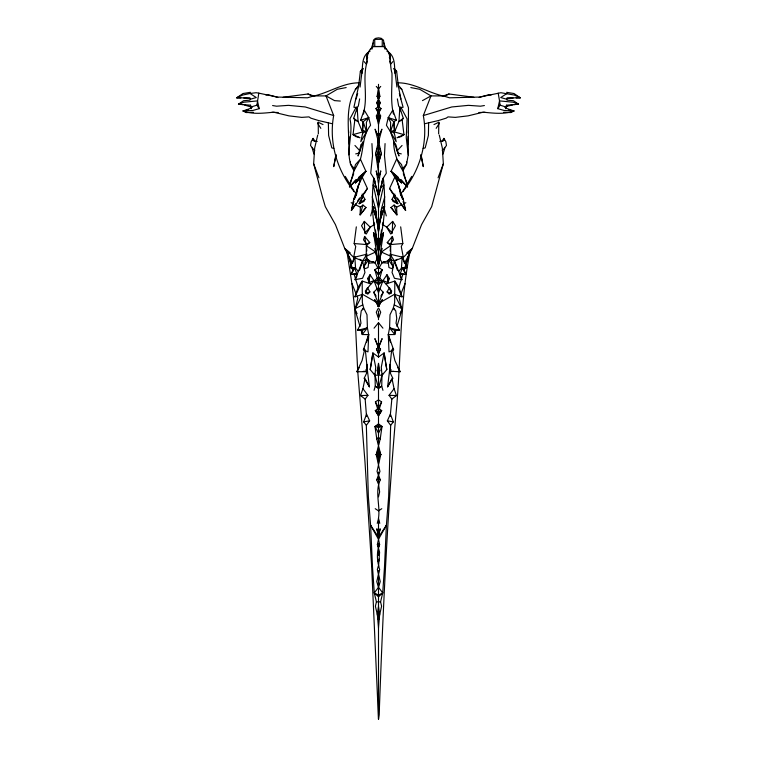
<?xml version="1.0" encoding="UTF-8"?>
<svg xmlns="http://www.w3.org/2000/svg" width="757" height="757" viewBox="0 0 757 757"><rect width="100%" height="100%" fill="white"/><g stroke="black" fill="none" stroke-linecap="round" stroke-linejoin="round"><path stroke-width="1.14" d="M355.449 180.639L355.449 182.939L362.234 177.204L365.905 171.3L360.417 159.159C363.691 147.738 362.773 135.039 370.58 125.246L368.744 117.647L364.193 110.058C367.391 94.956 362.849 79.324 366.454 64.25C367.154 58.005 367.069 49.924 373.485 46.546L383.515 46.546C392.514 52.082 389.174 64.449 391.965 73.117C392.334 86.79 390.252 100.605 393.451 114.07M403.197 170.297L406.528 164.269L408.241 154.901L408.477 107.759L401.806 89.364L398.05 84.831M361.288 330.743L362.234 334.518L367.41 327.828L362.272 330.497L362.234 334.518L368.706 334.613L367.978 351.891L363.388 349.8L368.706 334.613L367.41 327.828L366.994 314.761L363.597 307.787L362.348 302.639L362.177 281.084L371.025 283.941L377.601 277.838M323.021 124.574L318.195 122.255L318.347 133.847M390.186 255.26L392.883 267.6L391.88 268.669L388.909 267.486L387.981 260.2M384.017 261.562L382.03 262.726L378.5 268.953L374.97 262.726L368.195 260.559L366.189 256.263L366.379 245.684L369.757 242.524L364.619 236.439L363.521 239.855L366.293 243.65M428.623 122.738L428.396 135.408L425.188 147.889L423.172 148.476M394.198 132.579L390.461 131.737L386.42 125.246L388.256 117.647L393.839 121.669L394.738 130.204L394.198 132.579L396.195 141.682L390.461 131.737L390.64 122.379L388.256 117.647L392.807 110.058L396.375 120.202L393.839 121.669L390.461 131.737L398.958 155.97L395.949 144.899L393.564 141.521C393.697 152.271 397.633 162.651 403.443 171.688L403.443 174.261L406.774 182.645L407.531 186.884L391.095 171.3L396.583 159.159L401.541 164.6L407.531 186.884L400.936 179.485L401.551 182.939L394.766 177.204L391.095 171.3L398.248 177.252M505.818 108.734L506.424 105.214L518.507 104.173L513.464 100.728L506.963 100.132L507.105 97.956L520.258 97.776L514.315 95.051L500.879 92.714L479.701 97.057L449.478 97.804L443.356 95.921L430.998 95.902L423.324 115.566C428.33 142.676 419.775 170.751 402.478 192.004L405.941 186.156M395.712 330.743L394.766 334.518L388.294 334.613L393.612 349.8L389.022 351.891L388.294 334.613L389.59 327.828L390.006 314.761L393.403 307.787L394.652 302.639L394.823 281.084L385.975 283.941L379.399 277.838M366.53 416.397L365.167 399.109L367.949 395.334L362.925 388.701L365.025 378.509L364.221 378.216L367.514 371.29L365.328 349.876M385.067 143.584L384.461 155.668L386.288 173.249L383.297 178.103C385.805 200.539 384.991 223.504 378.5 245.24C372.009 223.504 371.195 200.539 373.703 178.103L370.712 173.249L372.539 155.668L371.933 143.584M378.5 566.898L379.588 552.279L377.374 544.557L378.5 539.277L378.5 520.314M370.693 215.906L372.34 209.869L372.453 206.008L375.481 208.847M391.672 349.876L389.486 371.29L392.779 378.216L391.975 378.509L394.075 388.701L389.051 395.334L391.833 399.109L390.413 414.164L393.328 421.886L390.659 425.32L388.663 496.403L386.392 525.292L384.499 566.955L382.72 592.901L380.582 601.872L381.604 606.196L378.5 619.803L375.396 606.196L376.418 601.872L374.28 592.901L372.501 566.955L370.608 525.292L368.337 496.403L366.341 425.32L363.672 421.886L366.587 414.164L369.653 420.826L366.341 425.32M360.379 207.153L360.095 214.893L365.981 207.494L362.906 205.052L360.379 207.153L355.26 204.683M392.211 232.938L392.665 221.404L386.732 227.214L390.744 234.027L392.211 232.938L386.732 227.214L382.285 224.204M364.571 349.8L362.092 360.55L356.869 371.715L366.71 371.706L367.041 364.335M362.158 73.24C362.546 65.357 361.723 55.233 370.126 51.116M406.66 161.951L406.528 164.269L402.61 168.584M407.654 144.54L408.127 136.411M408.326 132.929L408.458 130.611M352.582 263.313L344.709 248.41L335.436 224.621L325.302 206.623L322.719 197.956L313.653 163.767L314.666 148.022L317.732 135.058M363.549 114.07L364.193 110.058L360.625 120.202L363.161 121.669L362.262 130.204L362.802 132.579L360.805 141.682L366.539 131.737L366.36 122.379L368.744 117.647L363.161 121.669L362.679 134.112M402.137 257.683L401.428 268.205L398.731 271.413M373.485 46.546L382.219 46.489L382.276 39.355L381.254 38.304L378.5 37.85L375.746 38.304L373.542 40.007L372.482 46.234L371.072 49.158M390.196 250.964L390.621 245.684L387.243 242.524L392.381 236.439L393.479 239.855L390.707 243.65M394.321 134.112L393.839 121.669M312.868 140.49L313.086 138.389L314.931 141.105M378.5 628.092L379.654 614.23L378.5 606.527L377.346 614.23L378.5 628.092L378.5 719.15L379.153 714.854C382.824 615.271 387.196 515.668 395.741 416.359C401.333 361.184 399.157 305.298 410.218 250.699M438.653 133.847L438.805 122.255L433.979 124.574M353.803 170.297C343.318 154.892 354.153 135.891 349.923 118.877L356.31 106.907M362.215 68.991L360.313 71.697L358.6 86.421L353.898 107.276L357.153 107.674L358.335 106.008L359.641 98.893M392.779 378.216L387.622 386.827L389.486 371.29L400.131 371.715L394.908 360.55L392.429 349.8M354.834 119.975L353.046 134.623L355.837 136.601L359.982 137.708L353.046 134.623L362.471 131.992L358.061 121.461L357.153 107.674L353.708 118.329L354.834 119.975L358.061 121.461L353.708 118.329M360.067 87.064L362.026 71.527L363.133 68.66M253.425 112.31L246.299 112.566L243.092 110.967L252.724 110.494L259.216 108.667L256.907 105.176L258.818 93.149L277.299 97.057L307.522 97.804L313.644 95.921L326.002 95.902L334.518 100.615L340.347 101.069M367.94 259.414L362.575 260.9L353.67 257.418L355.733 246.508L354.162 243.527L356.32 226.854M381.5 230.024L378.5 252.147L375.5 230.024M365.366 263.048L366.814 255.26M380.468 214.789L381.462 210.314L378.5 231.822L375.538 210.314L376.532 214.789M373.315 42.771L371.715 48.155L372.359 48.893M381.462 210.314L378.5 231.169L375.538 210.314M375.292 282.56L370.041 274.725L368.914 282.588L371.025 283.941L365.319 290.972L365.915 293.148L367.798 294.104L369.918 291.918L367.486 287.575L365.915 293.148L369.918 291.918M378.5 496.829L379.626 491.908L378.5 484.026L376.693 479.834L379.948 471.46L376.238 454.635L380.222 438.975L382.011 426.475L378.5 423.873L374.989 426.475L376.778 438.975L380.762 454.635L377.052 471.46L380.307 479.834C373.882 493.517 382.238 509.139 377.232 523.342M351.059 186.156L354.522 192.004C337.225 170.751 328.67 142.676 333.676 115.566L326.002 95.902L337.262 89.288L346.176 87.566M369.019 260.2L368.091 267.486L365.12 268.669L364.117 267.6L365.82 259.755M370.675 367.221L372.879 352.923L378.5 357.049L384.121 352.923L386.818 369.586L381.992 375.358L378.5 388.332L375.264 386.221L375.008 375.358L375.709 367.145L372.879 352.923L370.182 369.586L375.008 375.358L378.5 388.332L381.736 386.221L381.992 375.358L381.291 367.145L384.121 352.923L386.325 367.221M380.279 148.892L378.5 159.377L376.721 148.892L378.5 147.473L380.279 148.892L378.5 148.315L376.721 148.892M377.118 96.281L378.5 88.276L379.882 96.281L378.5 99.053L377.118 96.281L380.203 102.488L378.5 108.298L376.797 102.488L379.882 96.281M400.68 226.854L402.838 243.527L390.016 244.606L390.934 244.492L392.381 236.439M335.815 155.109L333.733 166.635L336.146 154.655M406.925 267.628L402.497 267.666L399.933 274.554L406.272 274.394L402.497 267.666L401.428 268.205L406.925 267.628L402.213 256.519L404.106 262.348M356.594 110.796L357.247 107.362M389.6 188.465L405.61 210.446L403.254 199.186L400.595 194.956L400.926 193.253L397.103 181.349L394.766 177.204L389.6 188.465L392.609 193.537L395.249 195.429M378.5 539.277L386.392 525.292L378.5 537.196L376.891 528.982L378.5 533.363L380.109 528.982L378.5 537.196L370.608 525.292L378.5 539.277L379.626 544.557C376.248 552.496 377.147 561.457 379.664 569.51L376.749 581.546L378.5 587.309L382.72 592.901L378.5 596.809L374.28 592.901L378.5 587.309L380.251 581.546L377.336 569.51L378.5 565.583M367.4 188.465L351.39 210.446L353.746 199.186L356.405 194.956L358.231 185.872L362.234 177.204L367.4 188.465L364.391 193.537L361.751 195.429M370.182 369.586L370.514 368.006M397.349 259.254L394.425 260.9L392.05 272.482L394.454 278.292L401.948 279.674L394.425 260.9L389.931 254.134L403.33 257.418L412.291 248.41L421.564 224.621L431.698 206.623L443.347 163.767L442.334 148.022L439.268 135.058M379.512 258.033L382.03 262.726L388.805 260.559L390.811 256.263L390.621 245.684L381.348 252.043L378.5 265.045L375.652 252.043L366.379 245.684L366.804 250.964M381.992 239.515L383.515 232.626L379.617 239.203M376.74 187.982L373.22 185.011L378.5 208.298L383.78 185.011L380.26 187.982M503.575 112.31L510.701 112.566L513.908 110.967L504.276 110.494L497.784 108.667L499.535 100.899L498.182 93.149M384.14 212.083L384.547 206.008L381.519 208.847M362.641 304.957L355.336 308.515L357.824 298.154L356.973 296.063M382.711 225.151L383.534 221.952L382.701 224.053M381.859 181.349L383.297 178.103L378.5 196.546L373.703 178.103L375.141 181.349M380.506 253.784L381.944 248.305L378.5 265.243L375.056 248.305L376.494 253.784M381.708 282.56L386.959 274.725L389.221 278.349L388.086 282.588L385.975 283.941L391.681 290.972L391.085 293.148L389.202 294.104L387.082 291.918L389.514 287.575L391.085 293.148L387.082 291.918M378.803 194.511L383.297 178.103M381.187 209.821L384.764 196.782M373.92 373.324L375.008 375.358L378.5 375.037L379.777 370.438L378.5 363.284L377.223 370.438L378.5 375.037L378.5 444.861M353.869 201.513L351.39 210.446L355.809 203.728M354.494 199.28L358.231 185.872L353.746 199.186M366.587 342.211L368.706 334.613M356.093 99.016L357.654 93.499M362.906 205.052L360.095 214.893L365.981 207.494M379.635 174.876L380.771 170.874L378.5 183.497L376.229 170.874L377.365 174.876M381.358 153.293L378.5 163.275L375.642 153.293L378.5 141.493L381.358 153.293L378.5 162.944L375.642 153.293L378.5 172.407M367.41 60.939L366.454 64.25L364.155 61.639M404.986 267.94L404.03 271.176L406.272 274.394L400.131 273.457M405.62 265.773L409.442 252.81M374.053 390.338L375.264 386.221L378.5 388.067L381.736 386.221L382.947 390.338M443.034 154.059L444.898 147.833M396.961 326.437L402.346 308.515L399.923 313.682M378.5 374.658L379.777 370.438L378.5 371.46L377.223 370.438L378.5 374.658L378.5 366.804M378.831 224.772L384.547 206.008L378.831 224.299M354.948 296.867L362.177 281.084L358.127 287.329L354.948 296.867L362.518 294.312L376.825 302.535L374.649 299.64L378.5 306.604L382.351 299.64L380.175 302.535L394.482 294.312L402.052 296.867L398.873 287.329L402.942 274.006M403.954 270.675L409.376 252.904M318.195 122.255L317.798 123.552L320.836 128.33M359.603 270.164L362.575 260.9L367.069 254.134L353.67 257.418L344.709 248.41L350.207 252.838M378.831 306.689L379.844 303.566M352.894 262.348L354.787 256.519L350.075 267.628L355.572 268.205L358.269 271.413M381.594 401.853L378.5 411.306L375.406 401.853L378.5 399.885L381.594 401.853L379.531 405.922M365.167 399.109L360.531 395.57L362.925 388.701M377.573 559.101L378.5 561.751L379.427 559.101M378.869 317.372L380.714 312.215L378.945 308.629M358.95 84.831C342.561 104.4 350.207 131.576 348.759 154.901M380.109 528.982L378.5 533.373L376.891 528.982M378.86 120.77L380.639 115.944L379.03 112.812M386.959 274.725L388.086 282.588L382.995 280.582L378.5 292.675L374.005 280.582L368.914 282.588L367.779 278.349L370.041 274.725M438.076 177.8L443.347 163.767M376.238 454.635L378.5 448.816L380.762 454.635L378.5 458.591L376.238 454.635L378.5 451.74L380.762 454.635L378.5 457.077L376.238 454.635L380.762 454.635M243.896 98.098L250.51 98.467L250.037 100.132L243.536 100.728L238.493 104.173L250.576 105.214L250.151 106.283L251.428 108.071L243.092 110.967C252.687 114.638 263.815 113.115 273.788 112.197L288.928 115.859L301.693 117.373L308.979 116.89L310.786 118.139L318.565 120.543L332.465 123.779M362.575 260.9L364.95 272.482L362.546 278.292L355.052 279.674L362.575 260.9L359.651 259.254M400.027 296.063L399.176 298.154L401.664 308.515L394.359 304.957M400.869 293.962L405.099 283.497M393.678 371.365L390.29 371.706L391.114 369.69M377.241 303.548L378.5 306.604L379.759 303.548M380.194 133.298L381.897 129.173L378.5 142.231L375.103 129.173L376.806 133.298M362.764 309.802L363.597 307.787L361.24 310.89L360.256 318.3L360.975 323.258L357.465 330.393L362.272 330.497M379.295 288.275L383.269 292.23L378.5 303.595L373.731 292.23L377.705 288.275M380.534 348.882L378.5 353.737L376.466 348.882L378.5 347.368L382.105 338.606L378.5 347.927L374.895 338.606L378.5 347.368L380.534 348.882L378.5 353.528L376.466 348.882M353.349 270.306L354.503 267.666L355.572 268.205L354.863 257.683M512.744 104.939L506.849 106.283L505.572 108.071L513.908 110.967C504.313 114.638 493.186 113.115 483.212 112.197L468.072 115.859L455.307 117.373L448.021 116.89L446.214 118.139L438.435 120.543L424.535 123.779M378.926 105.346L380.203 102.488M379.626 544.557L378.5 547.008L377.374 544.557M364.95 199.337L359.159 203.699L363.18 196.12L364.95 199.337L364.013 201.381L359.159 203.699L363.18 196.12L362.196 194.066M390.659 425.32L387.347 420.826L390.413 414.164L390.47 416.397M394.804 194.066L392.05 199.337L392.987 201.381L397.841 203.699L393.82 196.12L397.841 203.699L392.05 199.337M378.055 308.629L376.286 312.215L378.131 317.372M355.336 308.515L362.518 294.312M381.008 108.535L378.5 113.493L375.992 108.535L378.5 106.292L381.008 108.535L379.759 110.153M377.97 112.812L376.361 115.944L378.5 124.366L380.639 115.944L379.654 115.357L378.5 117.893L377.346 115.357L376.361 115.944L378.14 120.77M355.052 279.674L356.992 275.945M387.622 386.827L391.435 379.55M402.838 243.527L401.267 246.508L403.33 257.418L394.425 260.9L389.06 259.414M404.418 263.313L412.291 248.41L406.793 252.838M382.011 426.475L378.5 433.108L374.989 426.475L378.5 425.888L382.011 426.475L378.5 427.487L374.989 426.475M383.08 373.324L381.992 375.358L378.5 375.037M369.056 263.076L374.97 262.726L377.488 258.033M398.21 179.343L397.103 181.349L403.254 199.186M367.656 57.579L366.577 59.51L366.804 54.636L368.129 53.227M354.503 267.666L350.728 274.394L357.067 274.554L354.503 267.666L350.075 267.628M392.325 231.264L395.476 225.728L392.665 221.404M356.869 371.715L359.168 367.684M388.142 280.213L389.221 278.349M407.096 184.206L411.723 176.409M381.651 410.654L378.5 415.782L375.349 410.654L378.5 407.957L381.651 410.654L378.5 415.64L375.349 410.654L378.5 411.94L381.651 410.654L378.5 412.338L375.349 410.654M380.885 296.072L383.269 292.23M436.164 128.33L439.202 123.552L438.805 122.255M364.335 221.404L364.789 232.938L366.256 234.027L370.268 227.214L364.335 221.404L361.524 225.728L364.675 231.264M357.711 200.851L359.603 197.974M497.784 108.667L500.093 105.176L499.535 100.899L513.132 102.204L518.507 104.173L513.889 104.646M442.069 141.105L443.914 138.389L445.864 141.71L446.469 145.543L442.287 150.719M402.166 119.975L403.954 134.623L394.529 131.992L398.939 121.461L402.166 119.975L403.292 118.329L399.847 107.674L398.665 106.008L397.359 98.893M365.063 264.874L368.347 260.181M363.388 349.8L364.505 348.362M360.313 71.697L362.868 68.509M374.072 328.169L378.5 322.728L382.928 328.169M392.845 61.639L390.546 64.25L389.59 60.939M384.641 48.893L385.285 48.155L383.685 42.771M380.724 86.43L378.5 88.9L376.276 86.43M365.905 171.3L355.449 182.939L356.064 179.485L349.469 186.884L350.226 182.645L353.557 174.261L353.557 171.688L360.417 159.159L355.459 164.6L349.469 186.884L365.905 171.3L358.752 177.252M396.933 151.003L402.052 145.476M364.789 232.938L370.268 227.214L374.715 224.204M382.995 280.582L378.5 284.774L374.005 280.582L382.995 280.582L378.5 283.544L374.005 280.582M376.778 438.975L378.5 437.414L380.222 438.975M391.019 207.494L394.094 205.052L396.621 207.153L396.905 214.893L391.019 207.494L396.905 214.893L394.094 205.052M391.833 399.109L396.469 395.57L394.075 388.701M376.693 479.834L378.5 478.481L380.307 479.834M355.194 89.364L356.954 88.096M403.292 118.329L398.939 121.461L399.847 107.674L403.103 107.276L399.346 93.499M240.811 97.899L236.742 97.776L242.685 95.051L250.028 93.49L256.273 97.549L250.274 99.233L249.895 97.956L236.742 97.776L242.95 93.546L250.406 92.316M381.783 508.676L378.5 510.861L375.217 508.676M506.972 93.49L500.727 97.549L506.726 99.233L506.49 98.467L513.104 98.098M422.482 100.615L430.998 95.902L419.738 89.288L410.824 87.566M364.619 236.439L366.066 244.492L369.757 242.524M504.824 107.333L506.849 106.283L506.424 105.214M445.4 95.846L449.005 93.991L473.806 97.237M363.322 371.365L367.514 371.29L369.378 386.827L364.221 378.216M396.621 207.153L401.74 204.683M403.793 203.699L405.847 202.715M366.189 256.263L375.652 252.043M382.72 592.901L378.5 595.163L374.28 592.901M243.111 104.646L238.493 104.173L243.868 102.204L257.465 100.899L259.216 108.667M238.493 104.173L240.3 103.52M390.461 131.737L394.738 130.204M443.356 95.921L449.005 93.991M236.742 97.776L238.909 97.076M423.324 115.566L451.749 106.964L468.498 105.346L480.44 106.198L484.404 105.535M360.625 120.202L368.744 117.647M243.092 110.967L248.362 109.954M251.182 108.734L250.955 107.011L256.907 105.176M312.499 96.309C328.633 93.073 342.571 82.693 359.452 82.806M479.181 97.388L489.05 94.682L491.113 95.022M367.41 327.828L357.465 330.393L360.152 329.948M384.111 45.458L384.821 45.278M362.802 132.579L366.539 131.737L363.161 121.669M355.705 153.889L359.584 153.018M363.672 421.886L369.653 420.826M265.887 95.022L267.95 94.682L277.819 97.388M356.869 273.457L350.728 274.394L352.97 271.176L352.014 267.94M313.644 95.921L307.995 93.991L283.194 97.237M250.028 93.49L256.121 92.714L258.818 93.149M439.76 141.408L443.261 140.991L443.914 138.389L444.132 140.49M478.812 112.528L485.076 112.31M360.531 395.57L367.949 395.334M516.189 97.899L520.258 97.776L514.05 93.546L506.594 92.316M376.418 601.872L380.582 601.872M394.728 330.497L394.766 334.518L389.59 327.828L394.728 330.497L399.535 330.393L396.025 323.258L396.744 318.3L395.76 310.89L393.403 307.787L394.236 309.802M508.638 109.954L513.908 110.967M389.051 395.334L396.469 395.57M271.924 112.31L278.188 112.528M382.219 46.489L383.515 46.546M382.03 262.726L387.944 263.076M354.162 243.527L366.984 244.606L366.066 244.492M397.548 82.806C414.429 82.693 428.367 93.073 444.501 96.309M317.24 141.408L313.739 140.991L313.086 138.389L311.136 141.71L310.531 145.543L314.713 150.719M272.596 105.535L276.56 106.198L288.502 105.346L305.251 106.964L333.676 115.566M396.848 329.948L399.535 330.393L389.59 327.828M387.347 420.826L393.328 421.886M397.416 153.018L401.295 153.889M244.256 104.939L252.176 107.333M372.179 45.278L372.889 45.458M333.828 148.476L331.812 147.889L328.604 135.408L328.377 122.738M500.093 105.176L506.045 107.011M388.256 117.647L396.375 120.202M518.091 97.076L520.258 97.776M362.262 130.204L366.539 131.737M516.7 103.52L518.507 104.173M381.348 252.043L390.811 256.263M351.153 202.715L353.207 203.699M307.995 93.991L311.6 95.846M387.243 242.524L390.934 244.492M372.983 261.562L374.97 262.726M400.046 88.096L401.806 89.364M386.874 51.116C395.277 55.233 394.454 65.357 394.842 73.24M388.871 53.227L390.196 54.636L390.423 59.51L389.344 57.579M354.948 145.476L360.067 151.003M354.39 168.584L350.472 164.269L350.34 161.951M391.095 171.3L401.551 182.939L401.551 180.639M394.132 68.509L396.687 71.697L398.4 86.421L400.907 99.016M392.495 348.362L393.612 349.8M375.992 108.535L377.241 110.153M394.785 68.991L396.687 71.697M388.653 260.181L391.937 264.874M397.397 197.974L399.289 200.851M401.191 203.728L405.61 210.446L403.131 201.513M398.873 287.329L394.823 281.084L402.052 296.867M373.731 292.23L376.115 296.072M345.277 176.409L349.904 184.206M377.383 239.203L373.485 232.626L378.5 264.486L383.515 232.626L378.5 251.239L373.485 232.626L375.008 239.515M367.779 278.349L368.858 280.213M397.832 367.684L400.131 371.715M358.79 179.343L359.897 181.349L356.074 193.253L356.405 194.956M400.69 106.907L407.077 118.877L406.254 137.698L408.241 154.901M365.565 379.55L369.378 386.827M400.008 275.945L401.948 279.674M375.406 401.853L377.469 405.922M394.482 294.312L401.664 308.515M385.928 49.158L384.518 46.234L383.458 40.007L382.276 39.355L374.724 39.355L374.781 46.489M357.077 313.682L354.655 308.515L351.901 283.497L346.782 250.699M376.797 102.488L378.074 105.346M402.497 267.666L403.651 270.306M365.886 369.69L366.71 371.706M351.901 283.497L356.131 293.962M374.299 224.053L373.466 221.952L374.289 225.151M393.867 68.66L394.974 71.527L396.933 87.064M313.653 163.767L318.924 177.8M394.425 260.9L397.397 270.164M377.156 303.566L378.169 306.689M378.169 224.299L372.453 206.008L378.169 224.772M347.624 252.904L353.046 270.675M354.058 274.006L358.127 287.329M360.039 326.437L354.655 308.515L357.692 370.798L364.959 461.59L371.611 565.725L378.5 719.15M312.102 147.833L313.966 154.059M347.558 252.81L351.38 265.773M388.294 334.613L390.413 342.211M402.506 199.28L398.769 185.872L400.595 194.956M373.703 178.103L378.197 194.511M372.236 196.782L375.813 209.821M384.66 209.869L386.307 215.906M378.5 518.252L379.768 523.342M372.34 209.869L372.86 212.083M250.576 105.214L250.955 107.011M386.486 368.006L386.818 369.586M420.854 154.655L423.267 166.635L421.185 155.109M399.753 107.362L400.406 110.796M391.18 259.755L391.634 263.048M348.542 130.611L348.674 132.929M348.873 136.411L349.346 144.54M389.959 364.335L390.29 371.706M378.5 84.33L378.5 120.988M378.5 122.615L378.5 168.168M378.5 169.104L378.5 177.904M378.5 181.169L378.5 208.298M378.5 208.762L378.5 222.151M378.5 228.841L378.5 306.604M378.5 310.985L378.5 319.662M378.5 322.728L378.5 357.049M378.5 446.838L378.5 447.396M378.5 448.816L378.5 463.312M378.5 472.065L378.5 484.026M378.5 543.517L378.5 555.364M378.5 561.221L378.5 561.751M378.5 570.787L378.5 619.803M379.257 138.815L378.5 144.199L377.743 138.815L378.5 143.802L379.257 138.815M361.051 144.899L358.042 155.97L363.436 141.521L361.051 144.899M382.134 269.861L378.5 282.815L374.866 269.861L378.5 267.136L382.134 269.861L378.5 274.677L374.866 269.861L378.5 274.677L382.134 269.861M379.446 133.478L378.5 136.686L377.554 133.478L378.5 135.967L379.446 133.478M379.512 109.245L378.5 111.449L377.488 109.245L378.5 110.938L379.512 109.245M403.954 134.623L401.163 136.601L397.018 137.708L403.954 134.623"/></g></svg>
